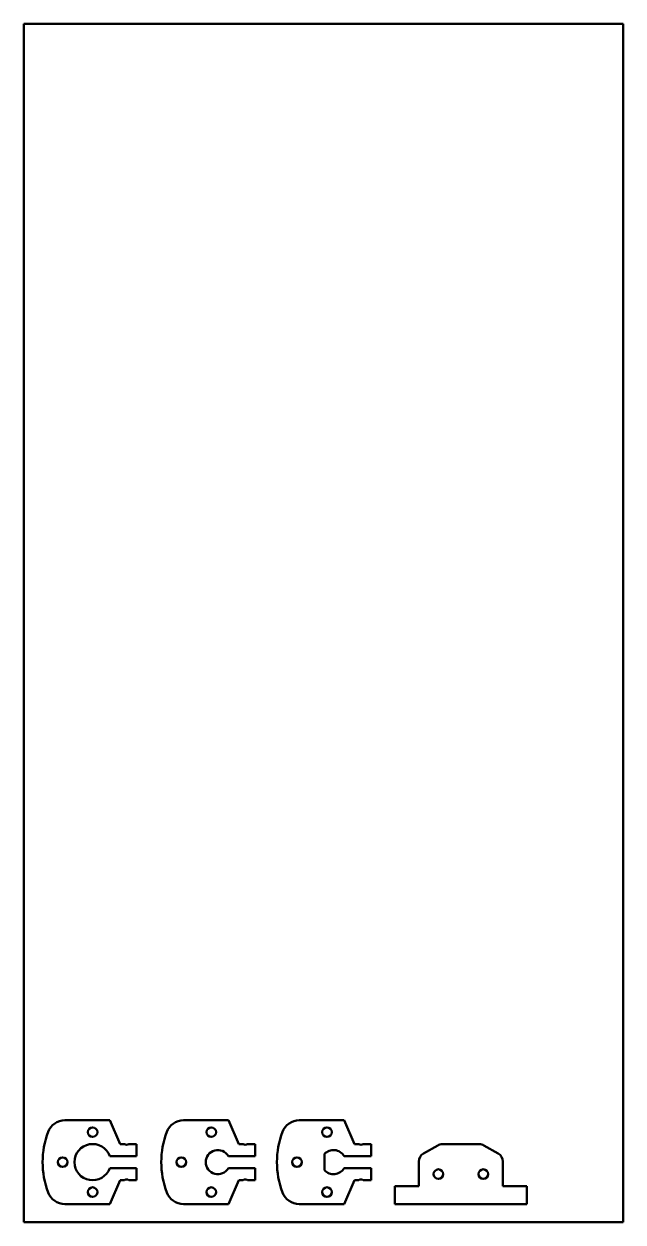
# Model space of a CAD drawing. Header units: millimetres. Extents: x 197 to 397, y 10 to 410.
import ezdxf

# ---------------------------------------------------------------- set-up
doc = ezdxf.new("R2010")
doc.units = ezdxf.units.MM
doc.layers.add('Visible (ISO)', color=7, linetype='Continuous', lineweight=50)

msp = doc.modelspace()

# ---------------------------------------------------------------- linework, layer by layer
at = {"layer": 'Visible (ISO)'}
for p, q in [((197, 410), (197, 10)), ((397, 410), (197, 410)), ((397, 10), (397, 410)), ((250.29, 44), (265.24, 44)), ((268.76, 36), (265.24, 44)), ((288.91, 44), (303.86, 44)), ((307.38, 36), (303.86, 44)), ((210.67, 44), (225.62, 44)), ((229.14, 36), (225.62, 44)), ((229.14, 36), (230.51, 36)), ((232.01, 36), (234.62, 36)), ((234.62, 36), (234.62, 32)), ((268.76, 36), (270.13, 36)), ((271.63, 36), (274.24, 36)), ((274.24, 36), (274.24, 32)), ((307.38, 36), (308.75, 36)), ((310.25, 36), (312.86, 36)), ((312.86, 36), (312.86, 32)), ((234.62, 32), (225.62, 32)), ((274.24, 32), (265.24, 32)), ((297.34, 27.28), (297.34, 32.72)), ((312.86, 32), (303.86, 32)), ((335.17, 35.6), (330.38, 32.86)), ((349.07, 36), (336.66, 36)), ((355.35, 32.86), (350.56, 35.6)), ((225.62, 28), (234.62, 28)), ((234.62, 28), (234.62, 24)), ((265.24, 28), (274.24, 28)), ((274.24, 28), (274.24, 24)), ((303.86, 28), (312.86, 28)), ((312.86, 28), (312.86, 24)), ((328.86, 30.26), (328.86, 22)), ((356.86, 22), (356.86, 30.26)), ((225.62, 16), (229.14, 24)), ((230.51, 24), (229.14, 24)), ((234.62, 24), (232.01, 24)), ((265.24, 16), (268.76, 24)), ((270.13, 24), (268.76, 24)), ((274.24, 24), (271.63, 24)), ((303.86, 16), (307.38, 24)), ((308.75, 24), (307.38, 24)), ((312.86, 24), (310.25, 24)), ((320.86, 22), (320.86, 16)), ((328.86, 22), (320.86, 22)), ((364.86, 22), (356.86, 22)), ((364.86, 16), (364.86, 22)), ((225.62, 16), (210.67, 16)), ((265.24, 16), (250.29, 16)), ((303.86, 16), (288.91, 16)), ((320.86, 16), (364.86, 16)), ((197, 10), (397, 10))]:
    msp.add_line(p, q, dxfattribs=at)
for centre in [(219.91, 40), (259.53, 40), (298.15, 40), (209.91, 30), (249.53, 30), (288.15, 30), (335.36, 26), (350.36, 26), (219.91, 20), (259.53, 20), (298.15, 20)]:
    msp.add_circle(centre, 1.6, dxfattribs=at)
for centre, radius, start, end in [((250.29, 38), 6, 90, 159.4425), ((288.91, 38), 6, 90, 159.4425), ((232, 30), 28.78, 159.4425, 200.5575), ((210.67, 38), 6, 90, 159.4425), ((271.62, 30), 28.78, 159.4425, 200.5575), ((310.24, 30), 28.78, 159.4425, 200.5575), ((219.91, 30), 6.05, 19.3039, 340.6961), ((231.26, 37.3), 1.5, 240.0736, 299.9264), ((270.88, 37.3), 1.5, 240.0736, 299.9264), ((309.5, 37.3), 1.5, 240.0736, 299.9264), ((261.72, 30), 4.05, 29.5924, 330.4076), ((300.34, 30), 4.05, 29.5924, 137.7946), ((331.86, 30.26), 3, 119.7449, 180), ((336.66, 33), 3, 90, 119.7449), ((349.07, 33), 3, 60.2551, 90), ((353.86, 30.26), 3, 0, 60.2551), ((300.34, 30), 4.05, 222.2054, 330.4076), ((231.26, 22.7), 1.5, 60.0736, 119.9264), ((270.88, 22.7), 1.5, 60.0736, 119.9264), ((309.5, 22.7), 1.5, 60.0736, 119.9264), ((210.67, 22), 6, 200.5575, 270), ((250.29, 22), 6, 200.5575, 270), ((288.91, 22), 6, 200.5575, 270)]:
    msp.add_arc(centre, radius, start, end, dxfattribs=at)

doc.saveas('drawing.dxf')
